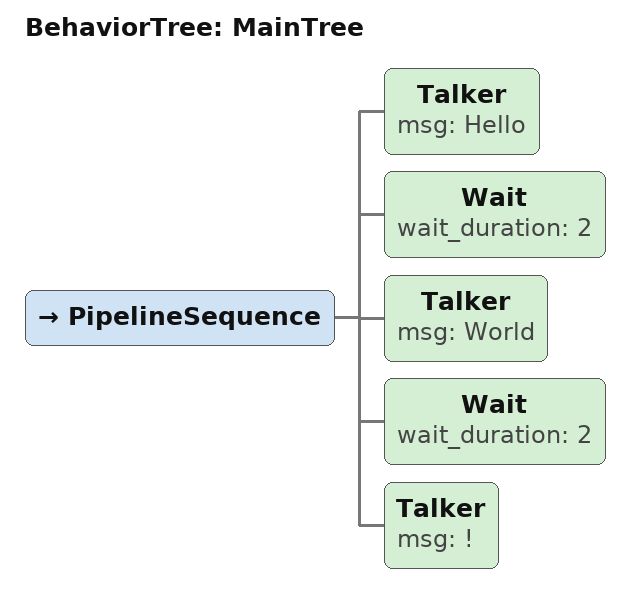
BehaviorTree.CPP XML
<root BTCPP_format="4" main_tree_to_execute="MainTree">
    <BehaviorTree ID="MainTree">
        <PipelineSequence>
            <Talker msg="Hello" />
            <Wait wait_duration="2" />
            <Talker msg="World" />
            <Wait wait_duration="2" />
            <Talker msg="!" />
        </PipelineSequence>
    </BehaviorTree>
</root>
